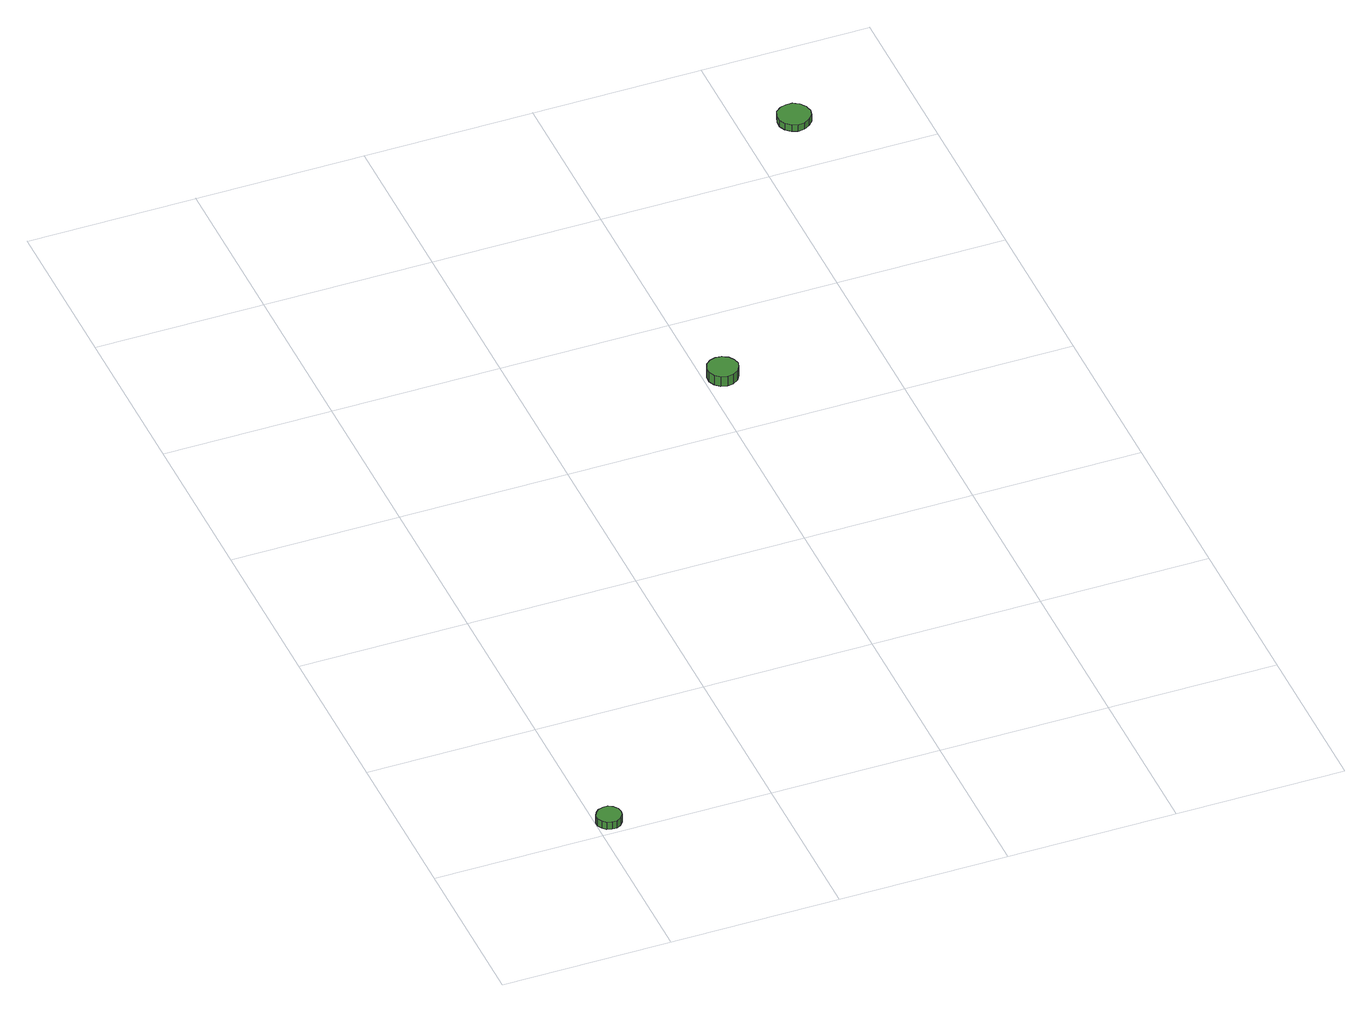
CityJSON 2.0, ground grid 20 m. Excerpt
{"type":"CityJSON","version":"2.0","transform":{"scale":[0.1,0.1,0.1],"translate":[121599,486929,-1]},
"CityObjects":{
"tree1":{"type":"SolitaryVegetationObject","attributes":{"function":"something"},"geometry":[{"type":"MultiSurface","lod":"1","boundaries":[[[0,1,2,3,4,5,6,7,8,9,10,11,12,13,14]],[[15,16,17,18,19,20,21,22,23,24,25,26,27,28,29]],[[0,29,28,1]],[[1,28,27,2]],[[2,27,26,3]],[[3,26,25,4]],[[4,25,24,5]],[[5,24,23,6]],[[6,23,22,7]],[[7,22,21,8]],[[8,21,20,9]],[[9,20,19,10]],[[10,19,18,11]],[[11,18,17,12]],[[12,17,16,13]],[[13,16,15,14]],[[14,15,29,0]]]}]},
"tree2":{"type":"SolitaryVegetationObject","attributes":{"function":"something"},"geometry":[{"type":"MultiSurface","lod":"1","boundaries":[[[30,31,32,33,34,35,36,37,38,39,40,41,42,43,44]],[[45,46,47,48,49,50,51,52,53,54,55,56,57,58,59]],[[30,59,58,31]],[[31,58,57,32]],[[32,57,56,33]],[[33,56,55,34]],[[34,55,54,35]],[[35,54,53,36]],[[36,53,52,37]],[[37,52,51,38]],[[38,51,50,39]],[[39,50,49,40]],[[40,49,48,41]],[[41,48,47,42]],[[42,47,46,43]],[[43,46,45,44]],[[44,45,59,30]]]}]},
"tree3":{"type":"SolitaryVegetationObject","attributes":{"function":"something"},"geometry":[{"type":"MultiSurface","lod":"1","boundaries":[[[60,61,62,63,64,65,66,67,68,69,70,71,72,73,74]],[[75,76,77,78,79,80,81,82,83,84,85,86,87,88,89]],[[60,89,88,61]],[[61,88,87,62]],[[62,87,86,63]],[[63,86,85,64]],[[64,85,84,65]],[[65,84,83,66]],[[66,83,82,67]],[[67,82,81,68]],[[68,81,80,69]],[[69,80,79,70]],[[70,79,78,71]],[[71,78,77,72]],[[72,77,76,73]],[[73,76,75,74]],[[74,75,89,60]]]}]}
},
"vertices":[
[30,21,16],[29,27,16],[25,32,16],[20,35,16],[14,35,16],[8,33,16],[4,29,16],[1,24,16],[1,18,16],[4,13,16],[8,9,16],[14,7,16],[20,7,16],[25,10,16],[29,15,16],[29,15,6],[25,10,6],[20,7,6],[14,7,6],[8,9,6],[4,13,6],[1,18,6],[1,24,6],[4,29,6],[8,33,6],[14,35,6],[20,35,6],[25,32,6],[29,27,6],[30,21,6],
[441,696,19],[439,703,19],[435,709,19],[428,713,19],[421,714,19],[414,712,19],[408,707,19],[405,700,19],[405,692,19],[408,685,19],[414,680,19],[421,678,19],[428,679,19],[435,683,19],[439,689,19],[439,689,6],[435,683,6],[428,679,6],[421,678,6],[414,680,6],[408,685,6],[405,692,6],[405,700,6],[408,707,6],[414,712,6],[421,714,6],[428,713,6],[435,709,6],[439,703,6],[441,696,6],
[681,1079,16],[679,1087,16],[674,1094,16],[667,1098,16],[659,1098,16],[652,1096,16],[646,1091,16],[643,1083,16],[643,1075,16],[646,1068,16],[652,1063,16],[659,1060,16],[667,1061,16],[674,1065,16],[679,1071,16],[679,1071,7],[674,1065,7],[667,1061,7],[659,1060,7],[652,1063,7],[646,1068,7],[643,1075,7],[643,1083,7],[646,1091,7],[652,1096,7],[659,1098,7],[667,1098,7],[674,1094,7],[679,1087,7],[681,1079,7]
]}
